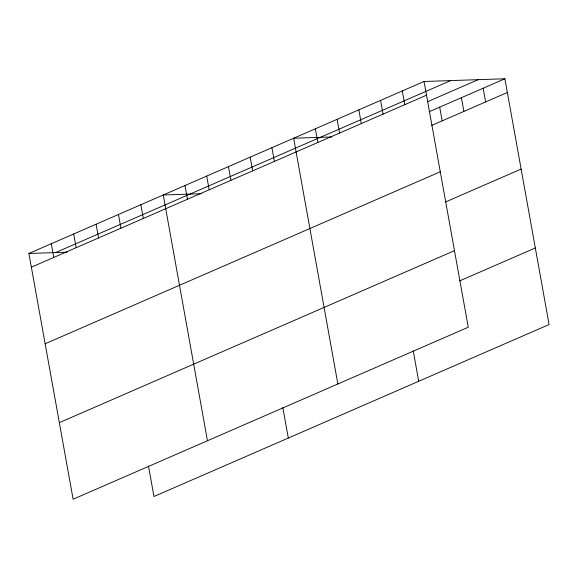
<?xml version="1.0" encoding="UTF-8"?>
<svg xmlns="http://www.w3.org/2000/svg" width="578" height="578" viewBox="0 0 578 578"><rect width="100%" height="100%" fill="white"/><g stroke="black" fill="none" stroke-linecap="round" stroke-linejoin="round"><path stroke-width="0.87" d="M424.035 81.484L468.259 327.235L73.117 499.226L28.9 253.467L424.035 81.484L504.883 78.774L549.1 324.533L153.965 496.516L148.481 466.063M55.582 252.579L450.717 80.588M31.371 267.195L426.506 95.204M427.496 101.742L478.201 79.67M429.223 111.706L504.883 78.774M431.687 125.433L507.354 92.494M45.149 343.766L440.284 171.774M445.465 202.004L521.125 169.065M59.339 422.655L454.481 250.664M459.662 280.894L535.322 247.962M331.844 136.957L293.646 138.236L337.863 383.994M201.455 193.717L163.249 194.996L207.466 440.747M28.9 253.467L67.106 252.189M483.15 88.239L485.621 101.959M461.417 97.696L463.888 111.417M439.685 107.154L442.156 120.874M402.302 90.941L404.773 104.661M380.57 100.399L383.041 114.119M413.227 350.832L418.703 381.285M358.837 109.863L361.308 123.584M337.104 119.321L339.575 133.041M315.378 128.778L317.842 142.499M271.913 147.701L274.377 161.421M250.18 157.158L252.644 170.878M282.83 407.584L288.306 438.045M228.447 166.616L230.911 180.336M206.714 176.073L209.178 189.794M184.982 185.538L187.445 199.258M140.859 204.742L143.322 218.462M118.461 214.489L120.932 228.209M96.071 224.235L98.542 237.955M73.681 233.982L76.152 247.702M51.29 243.728L53.761 257.448"/></g></svg>
